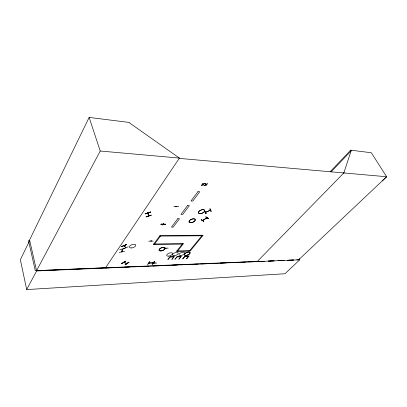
<?xml version="1.0" encoding="UTF-8"?>
<svg xmlns="http://www.w3.org/2000/svg" width="407" height="407" viewBox="0 0 407 407"><rect width="100%" height="100%" fill="white"/><g stroke="black" fill="none" stroke-linecap="round" stroke-linejoin="round"><path stroke-width="0.61" d="M121.805 263.68L125.549 261.101M162.897 224.633L162.617 224.974L163.075 224.644M148.524 215.954L148.631 215.573L148.713 215.893M163.334 224.109L163.772 223.769L163.517 224.079M201.47 219.632L201.231 219.78L203.785 221.245M165.893 248.321L165.634 248.631L165.893 248.575M170.065 256.954L170.319 256.944M173.372 256.858L173.626 256.853M176.312 206.527L175.87 206.842L176.343 206.491M177.126 256.781L177.381 256.776M180.377 256.69L180.627 256.685M184.859 256.476L185.109 256.466M204.95 211.172L204.67 211.284L206.151 213.538L205.891 213.619M206.095 213.497L204.869 211.172M149.679 261.686L147.67 264.347M147.848 264.306L149.852 261.66M148.723 215.847L148 212.988M124.476 251.368L119.337 252.386M119.755 249.552L124.929 248.535M121.81 251.862L122.263 249.125M122.003 251.857L122.466 249.089L122.186 249.43M123.652 262.52L126.923 263.527M127.05 263.436L123.779 262.398M148.657 241.148L153.22 241.086M202.62 220.436L203.098 220.146M161.05 224.074L165.685 224.155M343.813 172.955L351.119 150.855L350.697 150.168L330.133 171.779M206.547 218.045L206.888 217.847M152.457 263.192L156.69 263.07M165.598 224.318L160.958 224.216M207.01 217.918L202.701 220.492M121.81 251.658L122.029 251.816M205.53 212.322L210.414 210.165M163.034 224.7L162.82 224.954M163.349 224.069L163.568 223.789M154.975 262.754L154.767 262.993M165.674 248.606L165.807 248.382M166.02 248.377L165.802 248.636M350.697 150.168L371.321 152.747L386.65 176.745L179.172 158.379L179.38 158.064L129.736 123.046L129.518 122.471L89.128 117.42L29.584 239.952L36.615 270.96L26.699 289.581L284.966 273.748L299.786 259.783L299.226 258.659M29.711 240.501L20.35 259.732L26.699 289.581M147.812 213.049L147.894 213.375L148.046 213.044M89.128 117.42L100.229 151.022L36.554 270.701L257.366 261.386M160.78 224.43L165.42 224.481M176.073 206.827L176.302 206.517M151.058 241.117L151.323 240.791L151.053 240.847M173.901 206.318L178.739 206.369M154.619 244.007L160.48 236.08M149.283 263.07L148.921 263.085L153.088 262.922M152.406 264.184L154.436 261.492L152.182 264.133M163.935 248.204L168.223 248.107M154.986 262.734L154.624 262.998M182.758 243.503L176.424 251.475L190.064 251.124L203.118 235.231L160.032 235.495L153.327 244.592L182.285 244.098M177.656 250.921L183.572 243.488L153.744 244.022M189.677 250.661L201.862 235.795M125.661 247.832C126.323 247.497 121.718 243.111 125.702 247.858M331.003 171.952L351.119 150.855M257.199 261.559L344.052 172.705M382.229 180.947L386.65 176.745L298.667 259.798L296.784 259.88M123.703 262.52L124.099 262.479M128.851 262.2L125.127 264.759L128.856 262.149M125.305 264.804L129.019 262.235M206.064 216.855L208.404 218.534L205.82 217.002L208.404 218.534M202.666 220.406L206.909 217.842M210.083 208.867L211.284 211.274L211.014 211.391C210.19 211.07 210.282 208.308 209.849 209.005M121.561 246.556L126.582 244.536L121.657 246.678M121.627 246.622L126.582 244.551M124.216 245.899L124.221 245.609M128.261 246.795L123.321 248.799M151.145 240.786L150.9 241.117M210.297 210.185L205.642 212.383M145.162 213.833L150.605 212.078M151.318 215.054L145.945 216.931L151.353 215.217M153.134 262.922L152.757 262.937M109.829 267.811L105.382 267.999L179.431 158.069L100.229 151.022M114.911 267.597L119.994 267.379M124.44 267.19L129.523 266.977M133.969 266.788L139.046 266.57M143.493 266.382L148.575 266.168M153.022 265.98L158.74 265.735M162.551 265.573L167.633 265.359M172.08 265.171L177.798 264.926M181.608 264.769L187.322 264.525M191.768 264.336L197.487 264.092M201.297 263.929L206.38 263.716M210.826 263.527L216.544 263.283M220.355 263.12L226.073 262.881M229.884 262.719L235.597 262.474M239.413 262.317L245.126 262.072M248.936 261.91L255.291 261.64M264.107 261.269L258.455 261.508L264.097 261.274M268.508 261.08L274.16 260.841L268.488 261.096M277.93 260.678L283.587 260.439M287.357 260.282L293.64 260.012L288.568 260.271M36.615 270.96L299.786 259.783M105.525 267.791L35.287 270.675L28.47 240.435M278.53 260.683L284.178 260.449M148.987 262.978L153.225 262.815M154.451 261.518L152.223 264.163M176.847 250.941L190.496 250.6M159.6 236.085L202.661 235.79M205.647 183.613L206.003 183.638L206.039 184.442L207.595 183.73L206.09 184.661L206.151 185.648L205.794 185.628L205.764 184.839L204.233 185.536L205.713 184.625L205.54 183.369M148.494 215.924L147.655 212.607M126.831 263.517L126.608 263.446M201.399 219.643L203.77 221.291M201.236 219.739L203.602 221.428M211.019 211.319L209.905 208.944M147.848 213.324L147.843 212.546M204.685 211.253L205.881 213.66M147.609 212.688L147.894 213.375M121.662 263.65L125.59 261.152L121.662 263.67M177.742 218.696L171.444 227.126L173.199 227.137L179.518 218.722L177.742 218.696M187.586 205.525L180.973 214.382L182.748 214.413L189.382 205.581L187.586 205.525M197.934 191.682L190.98 200.987L192.781 201.053L199.751 191.768L197.934 191.682M170.299 256.435L167.847 259.539L170.146 257.041L173.708 256.929L171.769 259.356L172.1 259.34L174.466 256.374L170.36 256.771L170.635 256.425L170.299 256.435M177.376 256.268L174.898 259.345L177.208 256.873L180.708 256.756L178.754 259.167L179.08 259.152L181.466 256.212L177.421 256.603L177.701 256.257L177.376 256.268M185.119 255.962L182.621 259.015L184.941 256.563L188.38 256.451L186.406 258.837L186.721 258.827L189.133 255.911L185.16 256.298L185.439 255.952L185.119 255.962M204.177 183.526L202.991 184.264L202.951 183.455L202.594 183.435L202.666 184.447L201.18 185.363L202.717 184.661L202.757 185.455L203.113 185.475L203.047 184.483L204.553 183.552L204.177 183.526M150.585 211.971L145.182 213.899L150.59 211.981M160.724 250.9A3.164 1.475 -20 0 0 165.089 248.214A3.164 1.475 -20 0 0 160.414 248.306A3.164 1.475 -20 0 0 160.724 250.9A3.159 1.475 -20 0 0 165.084 248.219A3.159 1.475 -20 0 0 160.419 248.311A3.159 1.475 -20 0 0 160.724 250.9M185.877 255.372A3.012 1.348 -21.2 0 0 190.105 252.818A3.012 1.348 -21.2 0 0 185.78 252.935A3.012 1.348 -21.2 0 0 185.877 255.372A3.007 1.348 -21.2 0 0 190.1 252.828A3.007 1.348 -21.2 0 0 185.785 252.94A3.007 1.348 -21.2 0 0 185.882 255.372M180.438 255.545A3.027 1.363 -21 0 0 184.671 252.981A3.027 1.363 -21 0 0 180.296 253.093A3.027 1.363 -21 0 0 180.438 255.545M174.003 255.744A3.058 1.384 -20.7 0 0 178.251 253.159A3.058 1.384 -20.7 0 0 173.809 253.276A3.058 1.384 -20.7 0 0 174.003 255.744M168.284 256.145A3.078 1.399 -20.4 0 0 172.548 253.546A3.078 1.399 -20.4 0 0 168.045 253.668A3.078 1.399 -20.4 0 0 168.284 256.145M131.283 247.955A3.327 1.603 -18.4 0 0 135.765 245.146A3.327 1.603 -18.4 0 0 130.713 245.223A3.327 1.603 -18.4 0 0 131.283 247.955M190.639 222.7A3.292 1.623 -21.9 0 0 195.279 219.821A3.312 1.628 -21.9 0 0 190.568 219.744A3.312 1.628 -21.9 0 0 190.634 222.71A3.312 1.628 -21.9 0 0 195.294 219.816A3.292 1.623 -21.9 0 0 190.578 219.749A3.292 1.623 -21.9 0 0 190.639 222.7M199.995 213.644A3.337 1.669 -22.6 0 0 204.721 210.704A3.337 1.669 -22.6 0 0 200.01 210.572A3.358 1.679 -22.6 0 0 199.985 213.655A3.358 1.679 -22.6 0 0 204.741 210.699A3.358 1.679 -22.6 0 0 200 210.567A3.337 1.669 -22.6 0 0 199.995 213.644"/></g></svg>
